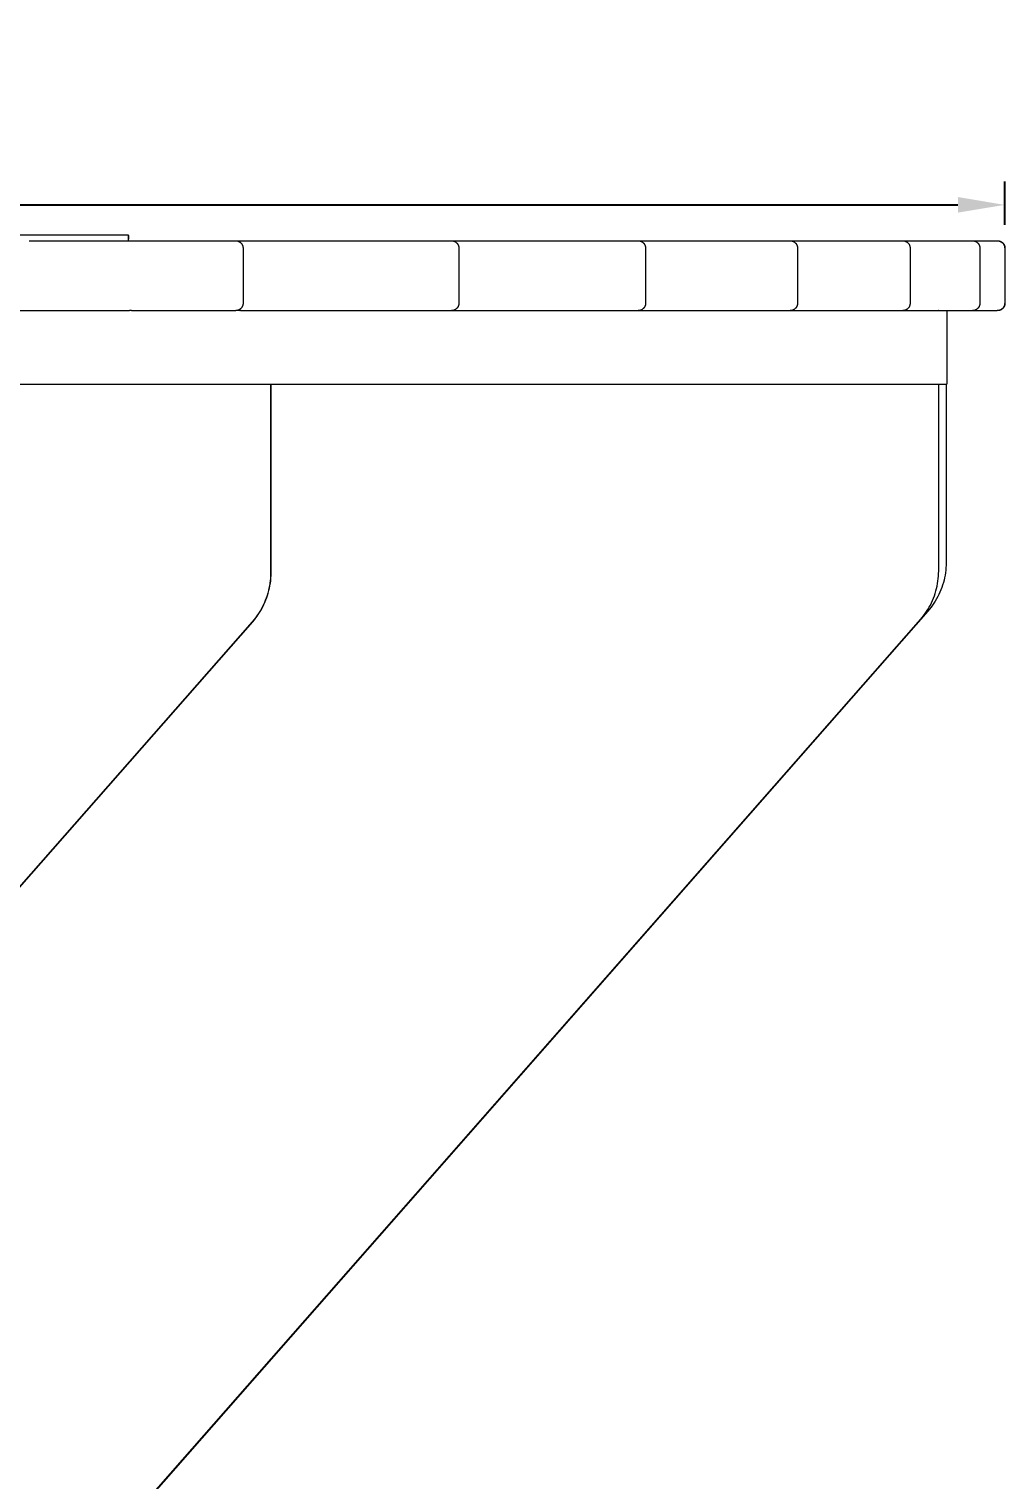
# Model space of a CAD drawing. Header units: inches. Extents: x -4 to 200, y 0 to 129.
# Drawn here: x 121.06 to 141.95, y 91.01 to 122.07 of the extents above; entities that cross this region are included whole.
import ezdxf

# ---------------------------------------------------------------- set-up
doc = ezdxf.new("R2010")
doc.units = ezdxf.units.IN
doc.layers.add('ZANO_R', color=7, linetype='Continuous', lineweight=0)
doc.layers.add('ZANO_W', color=1, linetype='Continuous', lineweight=0)
doc.styles.get("Standard").update_dxf_attribs({"font": 'arial.ttf'})
doc.dimstyles.new('amerykanie', dxfattribs={"dimtxt": 50, "dimasz": 50, "dimexe": 0.5, "dimexo": 0.5, "dimgap": 1, "dimtad": 1, "dimdec": 0, "dimzin": 0, "dimlunit": 5, "dimtxsty": 'Standard', "dimcen": 0.09, "dimclrd": 1, "dimclre": 1, "dimclrt": 1, "dimazin": 0, "dimtfac": 1, "dimtdec": 0, "dimtmove": 0, "dimatfit": 3, "dimfxl": 1, "dimtzin": 0, "dimarcsym": 1})

# ---------------------------------------------------------------- blocks, each defined once
blk = doc.blocks.new('*D381')
at = {"layer": 'ZANO_W', "color": 1, "lineweight": -2}
for p, q in [((77.302, 117.88), (77.302, 118.805)), ((141.943, 117.88), (141.943, 118.805)), ((78.302, 118.305), (140.943, 118.305))]:
    blk.add_line(p, q, dxfattribs=at)
at = {"layer": 'ZANO_W', "color": 1}
for points in [[(78.302, 118.472), (78.302, 118.139), (77.302, 118.305)], [(140.943, 118.139), (140.943, 118.472), (141.943, 118.305)]]:
    blk.add_solid(points, dxfattribs=at)
at = {"layer": 'ZANO_W', "color": 1, "insert": (109.623, 119.646), "char_height": 1.625, "attachment_point": 5}
blk.add_mtext('64 5/8', dxfattribs=at)

msp = doc.modelspace()

# ---------------------------------------------------------------- linework, layer by layer
at = {"layer": 'ZANO_R'}
for p, q in [((123.18372, 117.65548), (109.58129, 117.65548)), ((121.05553, 117.53735), (125.48004, 117.53735)), ((123.18372, 117.65548), (123.18405, 117.65548)), ((123.18372, 117.53735), (123.18372, 117.65548)), ((123.18398, 117.65139), (123.18495, 117.56951)), ((123.18503, 117.56951), (123.18405, 117.65548)), ((125.48004, 117.53735), (125.48541, 117.53726)), ((125.4847, 117.53735), (126.10457, 117.53735)), ((125.48541, 117.53726), (125.49078, 117.53698)), ((125.49078, 117.53698), (125.49614, 117.53653)), ((125.49614, 117.53653), (125.50148, 117.53588)), ((125.50148, 117.53588), (125.5068, 117.53506)), ((125.5068, 117.53506), (125.51208, 117.53406)), ((125.51208, 117.53406), (125.51733, 117.53287)), ((125.51733, 117.53287), (125.52253, 117.53151)), ((125.52253, 117.53151), (125.52768, 117.52997)), ((125.52768, 117.52997), (125.53278, 117.52826)), ((125.53278, 117.52826), (125.53782, 117.52637)), ((125.53782, 117.52637), (125.54279, 117.52431)), ((125.54279, 117.52431), (125.54768, 117.52209)), ((125.54768, 117.52209), (125.5525, 117.51969)), ((125.5525, 117.51969), (125.55723, 117.51714)), ((125.55723, 117.51714), (125.56187, 117.51442)), ((125.56187, 117.51442), (125.56642, 117.51155)), ((125.56642, 117.51155), (125.57087, 117.50852)), ((125.57087, 117.50852), (125.57521, 117.50535)), ((125.57521, 117.50535), (125.57943, 117.50202)), ((125.57943, 117.50202), (125.58355, 117.49856)), ((125.58355, 117.49856), (125.58754, 117.49496)), ((125.58754, 117.49496), (125.59141, 117.49122)), ((125.59141, 117.49122), (125.59515, 117.48735)), ((125.59515, 117.48735), (125.59875, 117.48336)), ((125.59875, 117.48336), (125.60221, 117.47925)), ((125.60221, 117.47925), (125.60554, 117.47502)), ((125.60554, 117.47502), (125.60871, 117.47068)), ((125.60871, 117.47068), (125.61174, 117.46623)), ((125.61174, 117.46623), (125.61461, 117.46168)), ((125.61461, 117.46168), (125.61733, 117.45704)), ((125.61733, 117.45704), (125.61988, 117.45231)), ((125.61988, 117.45231), (125.62227, 117.44749)), ((125.62227, 117.44749), (125.6245, 117.4426)), ((125.6245, 117.4426), (125.62656, 117.43763)), ((125.62656, 117.43763), (125.62845, 117.43259)), ((125.62845, 117.43259), (125.63016, 117.42749)), ((125.63016, 117.42749), (125.6317, 117.42234)), ((125.6317, 117.42234), (125.63306, 117.41714)), ((125.63306, 117.41714), (125.63425, 117.41189)), ((125.63425, 117.41189), (125.63525, 117.40661)), ((125.63525, 117.40661), (125.63607, 117.40129)), ((125.63607, 117.40129), (125.63671, 117.39595)), ((125.63671, 117.39595), (125.63717, 117.3906)), ((126.10457, 117.53735), (130.10024, 117.53735)), ((130.10024, 117.53735), (130.10562, 117.53726)), ((130.10491, 117.53735), (130.65216, 117.53735)), ((130.10562, 117.53726), (130.11099, 117.53698)), ((130.11099, 117.53698), (130.11635, 117.53653)), ((130.11635, 117.53653), (130.12169, 117.53588)), ((130.12169, 117.53588), (130.127, 117.53506)), ((130.127, 117.53506), (130.13228, 117.53406)), ((130.13228, 117.53406), (130.13753, 117.53287)), ((130.13753, 117.53287), (130.14273, 117.53151)), ((130.14273, 117.53151), (130.14789, 117.52997)), ((130.14789, 117.52997), (130.15298, 117.52826)), ((130.15298, 117.52826), (130.15802, 117.52637)), ((130.15802, 117.52637), (130.16299, 117.52431)), ((130.16299, 117.52431), (130.16789, 117.52209)), ((130.16789, 117.52209), (130.1727, 117.51969)), ((130.1727, 117.51969), (130.17743, 117.51714)), ((130.17743, 117.51714), (130.18208, 117.51442)), ((130.18208, 117.51442), (130.18662, 117.51155)), ((130.18662, 117.51155), (130.19107, 117.50852)), ((130.19107, 117.50852), (130.19541, 117.50535)), ((130.19541, 117.50535), (130.19964, 117.50202)), ((130.19964, 117.50202), (130.20375, 117.49856)), ((130.20375, 117.49856), (130.20774, 117.49496)), ((130.20774, 117.49496), (130.21161, 117.49122)), ((130.21161, 117.49122), (130.21535, 117.48735)), ((130.21535, 117.48735), (130.21895, 117.48336)), ((130.21895, 117.48336), (130.22242, 117.47925)), ((130.22242, 117.47925), (130.22574, 117.47502)), ((130.22574, 117.47502), (130.22892, 117.47068)), ((130.22892, 117.47068), (130.23194, 117.46623)), ((130.23194, 117.46623), (130.23481, 117.46168)), ((130.23481, 117.46168), (130.23753, 117.45704)), ((130.23753, 117.45704), (130.24009, 117.45231)), ((130.24009, 117.45231), (130.24248, 117.44749)), ((130.24248, 117.44749), (130.2447, 117.4426)), ((130.2447, 117.4426), (130.24676, 117.43763)), ((130.24676, 117.43763), (130.24865, 117.43259)), ((130.24865, 117.43259), (130.25036, 117.42749)), ((130.25036, 117.42749), (130.2519, 117.42234)), ((130.2519, 117.42234), (130.25327, 117.41714)), ((130.25327, 117.41714), (130.25445, 117.41189)), ((130.25445, 117.41189), (130.25545, 117.40661)), ((130.25545, 117.40661), (130.25628, 117.40129)), ((130.25628, 117.40129), (130.25692, 117.39595)), ((130.25692, 117.39595), (130.25738, 117.3906)), ((130.65216, 117.53735), (134.09758, 117.53735)), ((134.09758, 117.53735), (134.10296, 117.53726)), ((134.10225, 117.53735), (134.56011, 117.53735)), ((134.10296, 117.53726), (134.10833, 117.53698)), ((134.10833, 117.53698), (134.11369, 117.53653)), ((134.11369, 117.53653), (134.11903, 117.53588)), ((134.11903, 117.53588), (134.12435, 117.53506)), ((134.12435, 117.53506), (134.12963, 117.53406)), ((134.12963, 117.53406), (134.13488, 117.53287)), ((134.13488, 117.53287), (134.14008, 117.53151)), ((134.14008, 117.53151), (134.14523, 117.52997)), ((134.14523, 117.52997), (134.15033, 117.52826)), ((134.15033, 117.52826), (134.15537, 117.52637)), ((134.15537, 117.52637), (134.16033, 117.52431)), ((134.16033, 117.52431), (134.16523, 117.52209)), ((134.16523, 117.52209), (134.17005, 117.51969)), ((134.17005, 117.51969), (134.17478, 117.51714)), ((134.17478, 117.51714), (134.17942, 117.51442)), ((134.17942, 117.51442), (134.18397, 117.51155)), ((134.18397, 117.51155), (134.18841, 117.50852)), ((134.18841, 117.50852), (134.19275, 117.50535)), ((134.19275, 117.50535), (134.19698, 117.50202)), ((134.19698, 117.50202), (134.2011, 117.49856)), ((134.2011, 117.49856), (134.20509, 117.49496)), ((134.20509, 117.49496), (134.20896, 117.49122)), ((134.20896, 117.49122), (134.21269, 117.48735)), ((134.21269, 117.48735), (134.2163, 117.48336)), ((134.2163, 117.48336), (134.21976, 117.47925)), ((134.21976, 117.47925), (134.22308, 117.47502)), ((134.22308, 117.47502), (134.22626, 117.47068)), ((134.22626, 117.47068), (134.22929, 117.46623)), ((134.22929, 117.46623), (134.23216, 117.46168)), ((134.23216, 117.46168), (134.23487, 117.45704)), ((134.23487, 117.45704), (134.23743, 117.45231)), ((134.23743, 117.45231), (134.23982, 117.44749)), ((134.23982, 117.44749), (134.24205, 117.4426)), ((134.24205, 117.4426), (134.24411, 117.43763)), ((134.24411, 117.43763), (134.24599, 117.43259)), ((134.24599, 117.43259), (134.24771, 117.42749)), ((134.24771, 117.42749), (134.24925, 117.42234)), ((134.24925, 117.42234), (134.25061, 117.41714)), ((134.25061, 117.41714), (134.25179, 117.41189)), ((134.25179, 117.41189), (134.2528, 117.40661)), ((134.2528, 117.40661), (134.25362, 117.40129)), ((134.25362, 117.40129), (134.25426, 117.39595)), ((134.25426, 117.39595), (134.25472, 117.3906)), ((134.56011, 117.53735), (137.35061, 117.53735)), ((137.35061, 117.53735), (137.35599, 117.53726)), ((137.35528, 117.53735), (137.7097, 117.53735)), ((137.35599, 117.53726), (137.36136, 117.53698)), ((137.36136, 117.53698), (137.36672, 117.53653)), ((137.36672, 117.53653), (137.37206, 117.53588)), ((137.37206, 117.53588), (137.37737, 117.53506)), ((137.37737, 117.53506), (137.38266, 117.53406)), ((137.38266, 117.53406), (137.3879, 117.53287)), ((137.3879, 117.53287), (137.39311, 117.53151)), ((137.39311, 117.53151), (137.39826, 117.52997)), ((137.39826, 117.52997), (137.40336, 117.52826)), ((137.40336, 117.52826), (137.40839, 117.52637)), ((137.40839, 117.52637), (137.41336, 117.52431)), ((137.41336, 117.52431), (137.41826, 117.52209)), ((137.41826, 117.52209), (137.42307, 117.51969)), ((137.42307, 117.51969), (137.42781, 117.51714)), ((137.42781, 117.51714), (137.43245, 117.51442)), ((137.43245, 117.51442), (137.437, 117.51155)), ((137.437, 117.51155), (137.44144, 117.50852)), ((137.44144, 117.50852), (137.44578, 117.50535)), ((137.44578, 117.50535), (137.45001, 117.50202)), ((137.45001, 117.50202), (137.45412, 117.49856)), ((137.45412, 117.49856), (137.45812, 117.49496)), ((137.45812, 117.49496), (137.46198, 117.49122)), ((137.46198, 117.49122), (137.46572, 117.48735)), ((137.46572, 117.48735), (137.46932, 117.48336)), ((137.46932, 117.48336), (137.47279, 117.47925)), ((137.47279, 117.47925), (137.47611, 117.47502)), ((137.47611, 117.47502), (137.47929, 117.47068)), ((137.47929, 117.47068), (137.48231, 117.46623)), ((137.48231, 117.46623), (137.48519, 117.46168)), ((137.48519, 117.46168), (137.4879, 117.45704)), ((137.4879, 117.45704), (137.49046, 117.45231)), ((137.49046, 117.45231), (137.49285, 117.44749)), ((137.49285, 117.44749), (137.49508, 117.4426)), ((137.49508, 117.4426), (137.49713, 117.43763)), ((137.49713, 117.43763), (137.49902, 117.43259)), ((137.49902, 117.43259), (137.50074, 117.42749)), ((137.50074, 117.42749), (137.50228, 117.42234)), ((137.50228, 117.42234), (137.50364, 117.41714)), ((137.50364, 117.41714), (137.50482, 117.41189)), ((137.50482, 117.41189), (137.50583, 117.40661)), ((137.50583, 117.40661), (137.50665, 117.40129)), ((137.50665, 117.40129), (137.50729, 117.39595)), ((137.50729, 117.39595), (137.50775, 117.3906)), ((137.7097, 117.53735), (139.76048, 117.53735)), ((139.76048, 117.53735), (139.76586, 117.53726)), ((139.76515, 117.53735), (140.00521, 117.53735)), ((139.76586, 117.53726), (139.77123, 117.53698)), ((139.77123, 117.53698), (139.77659, 117.53653)), ((139.77659, 117.53653), (139.78193, 117.53588)), ((139.78193, 117.53588), (139.78724, 117.53506)), ((139.78724, 117.53506), (139.79253, 117.53406)), ((139.79253, 117.53406), (139.79777, 117.53287)), ((139.79777, 117.53287), (139.80298, 117.53151)), ((139.80298, 117.53151), (139.80813, 117.52997)), ((139.80813, 117.52997), (139.81323, 117.52826)), ((139.81323, 117.52826), (139.81826, 117.52637)), ((139.81826, 117.52637), (139.82323, 117.52431)), ((139.82323, 117.52431), (139.82813, 117.52209)), ((139.82813, 117.52209), (139.83294, 117.51969)), ((139.83294, 117.51969), (139.83768, 117.51714)), ((139.83768, 117.51714), (139.84232, 117.51442)), ((139.84232, 117.51442), (139.84686, 117.51155)), ((139.84686, 117.51155), (139.85131, 117.50852)), ((139.85131, 117.50852), (139.85565, 117.50535)), ((139.85565, 117.50535), (139.85988, 117.50202)), ((139.85988, 117.50202), (139.86399, 117.49856)), ((139.86399, 117.49856), (139.86799, 117.49496)), ((139.86799, 117.49496), (139.87185, 117.49122)), ((139.87185, 117.49122), (139.87559, 117.48735)), ((139.87559, 117.48735), (139.87919, 117.48336)), ((139.87919, 117.48336), (139.88266, 117.47925)), ((139.88266, 117.47925), (139.88598, 117.47502)), ((139.88598, 117.47502), (139.88916, 117.47068)), ((139.88916, 117.47068), (139.89218, 117.46623)), ((139.89218, 117.46623), (139.89506, 117.46168)), ((139.89506, 117.46168), (139.89777, 117.45704)), ((139.89777, 117.45704), (139.90033, 117.45231)), ((139.90033, 117.45231), (139.90272, 117.44749)), ((139.90272, 117.44749), (139.90495, 117.4426)), ((139.90495, 117.4426), (139.907, 117.43763)), ((139.907, 117.43763), (139.90889, 117.43259)), ((139.90889, 117.43259), (139.91061, 117.42749)), ((139.91061, 117.42749), (139.91214, 117.42234)), ((139.91214, 117.42234), (139.91351, 117.41714)), ((139.91351, 117.41714), (139.91469, 117.41189)), ((139.91469, 117.41189), (139.9157, 117.40661)), ((139.9157, 117.40661), (139.91652, 117.40129)), ((139.91652, 117.40129), (139.91716, 117.39595)), ((139.91716, 117.39595), (139.91762, 117.3906)), ((140.00521, 117.53735), (141.25397, 117.53735)), ((141.25397, 117.53735), (141.25935, 117.53726)), ((141.25864, 117.53735), (141.37691, 117.53735)), ((141.25935, 117.53726), (141.26472, 117.53698)), ((141.26472, 117.53698), (141.27008, 117.53653)), ((141.27008, 117.53653), (141.27542, 117.53588)), ((141.27542, 117.53588), (141.28073, 117.53506)), ((141.28073, 117.53506), (141.28601, 117.53406)), ((141.28601, 117.53406), (141.29126, 117.53287)), ((141.29126, 117.53287), (141.29646, 117.53151)), ((141.29646, 117.53151), (141.30162, 117.52997)), ((141.30162, 117.52997), (141.30671, 117.52826)), ((141.30671, 117.52826), (141.31175, 117.52637)), ((141.31175, 117.52637), (141.31672, 117.52431)), ((141.31672, 117.52431), (141.32161, 117.52209)), ((141.32161, 117.52209), (141.32643, 117.51969)), ((141.32643, 117.51969), (141.33116, 117.51714)), ((141.33116, 117.51714), (141.33581, 117.51442)), ((141.33581, 117.51442), (141.34035, 117.51155)), ((141.34035, 117.51155), (141.3448, 117.50852)), ((141.3448, 117.50852), (141.34914, 117.50535)), ((141.34914, 117.50535), (141.35337, 117.50202)), ((141.35337, 117.50202), (141.35748, 117.49856)), ((141.35748, 117.49856), (141.36147, 117.49496)), ((141.36147, 117.49496), (141.36534, 117.49122)), ((141.36534, 117.49122), (141.36908, 117.48735)), ((141.36908, 117.48735), (141.37268, 117.48336)), ((141.37268, 117.48336), (141.37615, 117.47925)), ((141.37615, 117.47925), (141.37947, 117.47502)), ((141.37691, 117.53735), (141.7857, 117.53735)), ((141.37947, 117.47502), (141.38265, 117.47068)), ((141.38265, 117.47068), (141.38567, 117.46623)), ((141.38567, 117.46623), (141.38854, 117.46168)), ((141.38854, 117.46168), (141.39126, 117.45704)), ((141.39126, 117.45704), (141.39381, 117.45231)), ((141.39381, 117.45231), (141.39621, 117.44749)), ((141.39621, 117.44749), (141.39843, 117.4426)), ((141.39843, 117.4426), (141.40049, 117.43763)), ((141.40049, 117.43763), (141.40238, 117.43259)), ((141.40238, 117.43259), (141.40409, 117.42749)), ((141.40409, 117.42749), (141.40563, 117.42234)), ((141.40563, 117.42234), (141.407, 117.41714)), ((141.407, 117.41714), (141.40818, 117.41189)), ((141.40818, 117.41189), (141.40918, 117.40661)), ((141.40918, 117.40661), (141.41001, 117.40129)), ((141.41001, 117.40129), (141.41065, 117.39595)), ((141.41065, 117.39595), (141.41111, 117.3906)), ((141.7857, 117.53735), (141.79107, 117.53726)), ((141.79037, 117.53735), (141.7922, 117.53735)), ((141.79107, 117.53726), (141.79645, 117.53698)), ((141.7922, 117.53735), (141.79758, 117.53726)), ((141.79645, 117.53698), (141.8018, 117.53653)), ((141.79758, 117.53726), (141.80295, 117.53698)), ((141.8018, 117.53653), (141.80714, 117.53588)), ((141.80295, 117.53698), (141.80831, 117.53653)), ((141.80714, 117.53588), (141.81246, 117.53506)), ((141.80831, 117.53653), (141.81365, 117.53588)), ((141.81246, 117.53506), (141.81774, 117.53406)), ((141.81365, 117.53588), (141.81896, 117.53506)), ((141.81774, 117.53406), (141.82299, 117.53287)), ((141.81896, 117.53506), (141.82425, 117.53406)), ((141.82299, 117.53287), (141.82819, 117.53151)), ((141.82425, 117.53406), (141.82949, 117.53287)), ((141.82819, 117.53151), (141.83334, 117.52997)), ((141.82949, 117.53287), (141.83469, 117.53151)), ((141.83334, 117.52997), (141.83844, 117.52826)), ((141.83469, 117.53151), (141.83985, 117.52997)), ((141.83844, 117.52826), (141.84348, 117.52637)), ((141.83985, 117.52997), (141.84495, 117.52826)), ((141.84348, 117.52637), (141.84845, 117.52431)), ((141.84495, 117.52826), (141.84998, 117.52637)), ((141.84845, 117.52431), (141.85334, 117.52209)), ((141.84998, 117.52637), (141.85495, 117.52431)), ((141.85334, 117.52209), (141.85816, 117.51969)), ((141.85495, 117.52431), (141.85985, 117.52209)), ((141.85816, 117.51969), (141.86289, 117.51714)), ((141.85985, 117.52209), (141.86466, 117.51969)), ((141.86289, 117.51714), (141.86753, 117.51442)), ((141.86466, 117.51969), (141.86939, 117.51714)), ((141.86753, 117.51442), (141.87208, 117.51155)), ((141.86939, 117.51714), (141.87404, 117.51442)), ((141.87208, 117.51155), (141.87653, 117.50852)), ((141.87404, 117.51442), (141.87858, 117.51155)), ((141.87653, 117.50852), (141.88087, 117.50535)), ((141.87858, 117.51155), (141.88303, 117.50852)), ((141.88087, 117.50535), (141.8851, 117.50202)), ((141.88303, 117.50852), (141.88737, 117.50535)), ((141.8851, 117.50202), (141.88921, 117.49856)), ((141.88737, 117.50535), (141.8916, 117.50202)), ((141.88921, 117.49856), (141.8932, 117.49496)), ((141.8916, 117.50202), (141.89571, 117.49856)), ((141.8932, 117.49496), (141.89707, 117.49122)), ((141.89571, 117.49856), (141.89971, 117.49496)), ((141.89707, 117.49122), (141.90081, 117.48735)), ((141.89971, 117.49496), (141.90357, 117.49122)), ((141.90081, 117.48735), (141.90441, 117.48336)), ((141.90357, 117.49122), (141.90731, 117.48735)), ((141.90441, 117.48336), (141.90788, 117.47925)), ((141.90731, 117.48735), (141.91091, 117.48336)), ((141.90788, 117.47925), (141.9112, 117.47502)), ((141.91091, 117.48336), (141.91438, 117.47925)), ((141.9112, 117.47502), (141.91437, 117.47068)), ((141.91437, 117.47068), (141.9174, 117.46623)), ((141.91438, 117.47925), (141.9177, 117.47502)), ((141.9174, 117.46623), (141.92027, 117.46168)), ((141.9177, 117.47502), (141.92088, 117.47068)), ((141.92027, 117.46168), (141.92299, 117.45704)), ((141.92088, 117.47068), (141.9239, 117.46623)), ((141.92299, 117.45704), (141.92554, 117.45231)), ((141.9239, 117.46623), (141.92677, 117.46168)), ((141.92554, 117.45231), (141.92794, 117.44749)), ((141.92677, 117.46168), (141.92949, 117.45704)), ((141.92794, 117.44749), (141.93016, 117.4426)), ((141.92949, 117.45704), (141.93205, 117.45231)), ((141.93016, 117.4426), (141.93222, 117.43763)), ((141.93205, 117.45231), (141.93444, 117.44749)), ((141.93222, 117.43763), (141.93411, 117.43259)), ((141.93411, 117.43259), (141.93582, 117.42749)), ((141.93444, 117.44749), (141.93666, 117.4426)), ((141.93582, 117.42749), (141.93736, 117.42234)), ((141.93666, 117.4426), (141.93872, 117.43763)), ((141.93736, 117.42234), (141.93872, 117.41714)), ((141.93872, 117.43763), (141.94061, 117.43259)), ((141.93872, 117.41714), (141.93991, 117.41189)), ((141.93991, 117.41189), (141.94091, 117.40661)), ((141.94061, 117.43259), (141.94232, 117.42749)), ((141.94091, 117.40661), (141.94173, 117.40129)), ((141.94173, 117.40129), (141.94238, 117.39595)), ((141.94232, 117.42749), (141.94386, 117.42234)), ((141.94238, 117.39595), (141.94283, 117.3906)), ((141.94386, 117.42234), (141.94523, 117.41714)), ((141.94523, 117.41714), (141.94641, 117.41189)), ((141.94641, 117.41189), (141.94741, 117.40661)), ((141.94741, 117.40661), (141.94824, 117.40129)), ((141.94824, 117.40129), (141.94888, 117.39595)), ((141.94888, 117.39595), (141.94934, 117.3906)), ((125.63717, 117.3906), (125.63745, 117.38522)), ((125.63745, 117.38522), (125.63754, 117.37985)), ((125.63754, 117.37985), (125.63754, 116.19857)), ((130.25738, 117.3906), (130.25765, 117.38522)), ((130.25765, 117.38522), (130.25774, 117.37985)), ((130.25774, 117.37985), (130.25774, 116.19857)), ((134.25472, 117.3906), (134.255, 117.38522)), ((134.255, 117.38522), (134.25509, 117.37985)), ((134.25509, 117.37985), (134.25509, 116.19857)), ((137.50775, 117.3906), (137.50802, 117.38522)), ((137.50802, 117.38522), (137.50812, 117.37985)), ((137.50812, 117.37985), (137.50812, 116.19857)), ((139.91762, 117.3906), (139.91789, 117.38522)), ((139.91789, 117.38522), (139.91799, 117.37985)), ((139.91799, 117.37985), (139.91799, 116.19857)), ((141.41111, 117.3906), (141.41138, 117.38522)), ((141.41138, 117.38522), (141.41147, 117.37985)), ((141.41147, 117.37985), (141.41147, 116.19857)), ((141.94283, 117.3906), (141.94311, 117.38522)), ((141.94311, 117.38522), (141.9432, 117.37985)), ((141.9432, 117.37985), (141.9432, 116.19857)), ((141.94934, 117.3906), (141.94961, 117.38522)), ((141.94961, 117.38522), (141.9497, 117.37985)), ((141.9497, 117.37985), (141.9497, 116.19857)), ((125.63016, 116.15092), (125.62845, 116.14582)), ((125.6317, 116.15607), (125.63016, 116.15092)), ((125.63306, 116.16128), (125.6317, 116.15607)), ((125.63425, 116.16652), (125.63306, 116.16128)), ((125.63525, 116.17181), (125.63425, 116.16652)), ((125.63607, 116.17712), (125.63525, 116.17181)), ((125.63671, 116.18246), (125.63607, 116.17712)), ((125.63717, 116.18782), (125.63671, 116.18246)), ((125.63745, 116.19319), (125.63717, 116.18782)), ((125.63754, 116.19857), (125.63745, 116.19319)), ((130.25036, 116.15092), (130.24865, 116.14582)), ((130.2519, 116.15607), (130.25036, 116.15092)), ((130.25327, 116.16128), (130.2519, 116.15607)), ((130.25445, 116.16652), (130.25327, 116.16128)), ((130.25545, 116.17181), (130.25445, 116.16652)), ((130.25628, 116.17712), (130.25545, 116.17181)), ((130.25692, 116.18246), (130.25628, 116.17712)), ((130.25738, 116.18782), (130.25692, 116.18246)), ((130.25765, 116.19319), (130.25738, 116.18782)), ((130.25774, 116.19857), (130.25765, 116.19319)), ((134.24771, 116.15092), (134.24599, 116.14582)), ((134.24925, 116.15607), (134.24771, 116.15092)), ((134.25061, 116.16128), (134.24925, 116.15607)), ((134.25179, 116.16652), (134.25061, 116.16128)), ((134.2528, 116.17181), (134.25179, 116.16652)), ((134.25362, 116.17712), (134.2528, 116.17181)), ((134.25426, 116.18246), (134.25362, 116.17712)), ((134.25472, 116.18782), (134.25426, 116.18246)), ((134.255, 116.19319), (134.25472, 116.18782)), ((134.25509, 116.19857), (134.255, 116.19319)), ((137.50074, 116.15092), (137.49902, 116.14582)), ((137.50228, 116.15607), (137.50074, 116.15092)), ((137.50364, 116.16128), (137.50228, 116.15607)), ((137.50482, 116.16652), (137.50364, 116.16128)), ((137.50583, 116.17181), (137.50482, 116.16652)), ((137.50665, 116.17712), (137.50583, 116.17181)), ((137.50729, 116.18246), (137.50665, 116.17712)), ((137.50775, 116.18782), (137.50729, 116.18246)), ((137.50802, 116.19319), (137.50775, 116.18782)), ((137.50812, 116.19857), (137.50802, 116.19319)), ((139.91061, 116.15092), (139.90889, 116.14582)), ((139.91214, 116.15607), (139.91061, 116.15092)), ((139.91351, 116.16128), (139.91214, 116.15607)), ((139.91469, 116.16652), (139.91351, 116.16128)), ((139.9157, 116.17181), (139.91469, 116.16652)), ((139.91652, 116.17712), (139.9157, 116.17181)), ((139.91716, 116.18246), (139.91652, 116.17712)), ((139.91762, 116.18782), (139.91716, 116.18246)), ((139.91789, 116.19319), (139.91762, 116.18782)), ((139.91799, 116.19857), (139.91789, 116.19319)), ((141.40409, 116.15092), (141.40238, 116.14582)), ((141.40563, 116.15607), (141.40409, 116.15092)), ((141.407, 116.16128), (141.40563, 116.15607)), ((141.40818, 116.16652), (141.407, 116.16128)), ((141.40918, 116.17181), (141.40818, 116.16652)), ((141.41001, 116.17712), (141.40918, 116.17181)), ((141.41065, 116.18246), (141.41001, 116.17712)), ((141.41111, 116.18782), (141.41065, 116.18246)), ((141.41138, 116.19319), (141.41111, 116.18782)), ((141.41147, 116.19857), (141.41138, 116.19319)), ((141.93582, 116.15092), (141.93411, 116.14582)), ((141.93736, 116.15607), (141.93582, 116.15092)), ((141.93872, 116.16128), (141.93736, 116.15607)), ((141.93991, 116.16652), (141.93872, 116.16128)), ((141.94091, 116.17181), (141.93991, 116.16652)), ((141.94232, 116.15092), (141.94061, 116.14582)), ((141.94173, 116.17712), (141.94091, 116.17181)), ((141.94238, 116.18246), (141.94173, 116.17712)), ((141.94386, 116.15607), (141.94232, 116.15092)), ((141.94283, 116.18782), (141.94238, 116.18246)), ((141.94311, 116.19319), (141.94283, 116.18782)), ((141.9432, 116.19857), (141.94311, 116.19319)), ((141.94523, 116.16128), (141.94386, 116.15607)), ((141.94641, 116.16652), (141.94523, 116.16128)), ((141.94741, 116.17181), (141.94641, 116.16652)), ((141.94824, 116.17712), (141.94741, 116.17181)), ((141.94888, 116.18246), (141.94824, 116.17712)), ((141.94934, 116.18782), (141.94888, 116.18246)), ((141.94961, 116.19319), (141.94934, 116.18782)), ((141.9497, 116.19857), (141.94961, 116.19319)), ((120.67855, 116.04106), (121.05553, 116.04106)), ((121.05553, 116.04106), (123.20652, 116.04106)), ((123.24619, 116.04106), (123.20652, 116.04106)), ((123.24619, 116.04106), (125.48004, 116.04106)), ((125.48541, 116.04116), (125.48004, 116.04106)), ((125.566, 116.04106), (125.4847, 116.04106)), ((125.49078, 116.04143), (125.48541, 116.04116)), ((125.49614, 116.04189), (125.49078, 116.04143)), ((125.50148, 116.04253), (125.49614, 116.04189)), ((125.5068, 116.04335), (125.50148, 116.04253)), ((125.51208, 116.04436), (125.5068, 116.04335)), ((125.51733, 116.04554), (125.51208, 116.04436)), ((125.52253, 116.0469), (125.51733, 116.04554)), ((125.52768, 116.04844), (125.52253, 116.0469)), ((125.53278, 116.05016), (125.52768, 116.04844)), ((125.53782, 116.05204), (125.53278, 116.05016)), ((125.54279, 116.0541), (125.53782, 116.05204)), ((125.54768, 116.05633), (125.54279, 116.0541)), ((125.5525, 116.05872), (125.54768, 116.05633)), ((125.55723, 116.06128), (125.5525, 116.05872)), ((125.56187, 116.06399), (125.55723, 116.06128)), ((125.56642, 116.06687), (125.56187, 116.06399)), ((125.5718, 116.04106), (125.566, 116.04106)), ((125.57087, 116.06989), (125.56642, 116.06687)), ((125.57521, 116.07307), (125.57087, 116.06989)), ((125.5718, 116.04106), (125.58518, 116.04106)), ((125.57943, 116.07639), (125.57521, 116.07307)), ((125.58355, 116.07985), (125.57943, 116.07639)), ((125.58754, 116.08346), (125.58355, 116.07985)), ((125.59593, 116.04106), (125.58518, 116.04106)), ((125.59141, 116.0872), (125.58754, 116.08346)), ((125.59515, 116.09106), (125.59141, 116.0872)), ((125.59875, 116.09506), (125.59515, 116.09106)), ((125.59593, 116.04106), (126.10457, 116.04106)), ((125.60221, 116.09917), (125.59875, 116.09506)), ((125.60554, 116.1034), (125.60221, 116.09917)), ((125.60871, 116.10774), (125.60554, 116.1034)), ((125.61174, 116.11218), (125.60871, 116.10774)), ((125.61461, 116.11673), (125.61174, 116.11218)), ((125.61733, 116.12137), (125.61461, 116.11673)), ((125.61988, 116.12611), (125.61733, 116.12137)), ((125.62227, 116.13092), (125.61988, 116.12611)), ((125.6245, 116.13582), (125.62227, 116.13092)), ((125.62656, 116.14079), (125.6245, 116.13582)), ((125.62845, 116.14582), (125.62656, 116.14079)), ((126.10457, 116.04106), (130.10024, 116.04106)), ((130.10562, 116.04116), (130.10024, 116.04106)), ((130.10491, 116.04106), (130.65216, 116.04106)), ((130.11099, 116.04143), (130.10562, 116.04116)), ((130.11635, 116.04189), (130.11099, 116.04143)), ((130.12169, 116.04253), (130.11635, 116.04189)), ((130.127, 116.04335), (130.12169, 116.04253)), ((130.13228, 116.04436), (130.127, 116.04335)), ((130.13753, 116.04554), (130.13228, 116.04436)), ((130.14273, 116.0469), (130.13753, 116.04554)), ((130.14789, 116.04844), (130.14273, 116.0469)), ((130.15298, 116.05016), (130.14789, 116.04844)), ((130.15802, 116.05204), (130.15298, 116.05016)), ((130.16299, 116.0541), (130.15802, 116.05204)), ((130.16789, 116.05633), (130.16299, 116.0541)), ((130.1727, 116.05872), (130.16789, 116.05633)), ((130.17743, 116.06128), (130.1727, 116.05872)), ((130.18208, 116.06399), (130.17743, 116.06128)), ((130.18662, 116.06687), (130.18208, 116.06399)), ((130.19107, 116.06989), (130.18662, 116.06687)), ((130.19541, 116.07307), (130.19107, 116.06989)), ((130.19964, 116.07639), (130.19541, 116.07307)), ((130.20375, 116.07985), (130.19964, 116.07639)), ((130.20774, 116.08346), (130.20375, 116.07985)), ((130.21161, 116.0872), (130.20774, 116.08346)), ((130.21535, 116.09106), (130.21161, 116.0872)), ((130.21895, 116.09506), (130.21535, 116.09106)), ((130.22242, 116.09917), (130.21895, 116.09506)), ((130.22574, 116.1034), (130.22242, 116.09917)), ((130.22892, 116.10774), (130.22574, 116.1034)), ((130.23194, 116.11218), (130.22892, 116.10774)), ((130.23481, 116.11673), (130.23194, 116.11218)), ((130.23753, 116.12137), (130.23481, 116.11673)), ((130.24009, 116.12611), (130.23753, 116.12137)), ((130.24248, 116.13092), (130.24009, 116.12611)), ((130.2447, 116.13582), (130.24248, 116.13092)), ((130.24676, 116.14079), (130.2447, 116.13582)), ((130.24865, 116.14582), (130.24676, 116.14079)), ((130.65216, 116.04106), (134.09758, 116.04106)), ((134.10296, 116.04116), (134.09758, 116.04106)), ((134.10225, 116.04106), (134.56011, 116.04106)), ((134.10833, 116.04143), (134.10296, 116.04116)), ((134.11369, 116.04189), (134.10833, 116.04143)), ((134.11903, 116.04253), (134.11369, 116.04189)), ((134.12435, 116.04335), (134.11903, 116.04253)), ((134.12963, 116.04436), (134.12435, 116.04335)), ((134.13488, 116.04554), (134.12963, 116.04436)), ((134.14008, 116.0469), (134.13488, 116.04554)), ((134.14523, 116.04844), (134.14008, 116.0469)), ((134.15033, 116.05016), (134.14523, 116.04844)), ((134.15537, 116.05204), (134.15033, 116.05016)), ((134.16033, 116.0541), (134.15537, 116.05204)), ((134.16523, 116.05633), (134.16033, 116.0541)), ((134.17005, 116.05872), (134.16523, 116.05633)), ((134.17478, 116.06128), (134.17005, 116.05872)), ((134.17942, 116.06399), (134.17478, 116.06128)), ((134.18397, 116.06687), (134.17942, 116.06399)), ((134.18841, 116.06989), (134.18397, 116.06687)), ((134.19275, 116.07307), (134.18841, 116.06989)), ((134.19698, 116.07639), (134.19275, 116.07307)), ((134.2011, 116.07985), (134.19698, 116.07639)), ((134.20509, 116.08346), (134.2011, 116.07985)), ((134.20896, 116.0872), (134.20509, 116.08346)), ((134.21269, 116.09106), (134.20896, 116.0872)), ((134.2163, 116.09506), (134.21269, 116.09106)), ((134.21976, 116.09917), (134.2163, 116.09506)), ((134.22308, 116.1034), (134.21976, 116.09917)), ((134.22626, 116.10774), (134.22308, 116.1034)), ((134.22929, 116.11218), (134.22626, 116.10774)), ((134.23216, 116.11673), (134.22929, 116.11218)), ((134.23487, 116.12137), (134.23216, 116.11673)), ((134.23743, 116.12611), (134.23487, 116.12137)), ((134.23982, 116.13092), (134.23743, 116.12611)), ((134.24205, 116.13582), (134.23982, 116.13092)), ((134.24411, 116.14079), (134.24205, 116.13582)), ((134.24599, 116.14582), (134.24411, 116.14079)), ((134.56011, 116.04106), (137.35061, 116.04106)), ((137.35599, 116.04116), (137.35061, 116.04106)), ((137.35528, 116.04106), (137.7097, 116.04106)), ((137.36136, 116.04143), (137.35599, 116.04116)), ((137.36672, 116.04189), (137.36136, 116.04143)), ((137.37206, 116.04253), (137.36672, 116.04189)), ((137.37737, 116.04335), (137.37206, 116.04253)), ((137.38266, 116.04436), (137.37737, 116.04335)), ((137.3879, 116.04554), (137.38266, 116.04436)), ((137.39311, 116.0469), (137.3879, 116.04554)), ((137.39826, 116.04844), (137.39311, 116.0469)), ((137.40336, 116.05016), (137.39826, 116.04844)), ((137.40839, 116.05204), (137.40336, 116.05016)), ((137.41336, 116.0541), (137.40839, 116.05204)), ((137.41826, 116.05633), (137.41336, 116.0541)), ((137.42307, 116.05872), (137.41826, 116.05633)), ((137.42781, 116.06128), (137.42307, 116.05872)), ((137.43245, 116.06399), (137.42781, 116.06128)), ((137.437, 116.06687), (137.43245, 116.06399)), ((137.44144, 116.06989), (137.437, 116.06687)), ((137.44578, 116.07307), (137.44144, 116.06989)), ((137.45001, 116.07639), (137.44578, 116.07307)), ((137.45412, 116.07985), (137.45001, 116.07639)), ((137.45812, 116.08346), (137.45412, 116.07985)), ((137.46198, 116.0872), (137.45812, 116.08346)), ((137.46572, 116.09106), (137.46198, 116.0872)), ((137.46932, 116.09506), (137.46572, 116.09106)), ((137.47279, 116.09917), (137.46932, 116.09506)), ((137.47611, 116.1034), (137.47279, 116.09917)), ((137.47929, 116.10774), (137.47611, 116.1034)), ((137.48231, 116.11218), (137.47929, 116.10774)), ((137.48519, 116.11673), (137.48231, 116.11218)), ((137.4879, 116.12137), (137.48519, 116.11673)), ((137.49046, 116.12611), (137.4879, 116.12137)), ((137.49285, 116.13092), (137.49046, 116.12611)), ((137.49508, 116.13582), (137.49285, 116.13092)), ((137.49713, 116.14079), (137.49508, 116.13582)), ((137.49902, 116.14582), (137.49713, 116.14079)), ((137.7097, 116.04106), (139.76048, 116.04106)), ((139.76586, 116.04116), (139.76048, 116.04106)), ((139.76515, 116.04106), (140.00521, 116.04106)), ((139.77123, 116.04143), (139.76586, 116.04116)), ((139.77659, 116.04189), (139.77123, 116.04143)), ((139.78193, 116.04253), (139.77659, 116.04189)), ((139.78724, 116.04335), (139.78193, 116.04253)), ((139.79253, 116.04436), (139.78724, 116.04335)), ((139.79777, 116.04554), (139.79253, 116.04436)), ((139.80298, 116.0469), (139.79777, 116.04554)), ((139.80813, 116.04844), (139.80298, 116.0469)), ((139.81323, 116.05016), (139.80813, 116.04844)), ((139.81826, 116.05204), (139.81323, 116.05016)), ((139.82323, 116.0541), (139.81826, 116.05204)), ((139.82813, 116.05633), (139.82323, 116.0541)), ((139.83294, 116.05872), (139.82813, 116.05633)), ((139.83768, 116.06128), (139.83294, 116.05872)), ((139.84232, 116.06399), (139.83768, 116.06128)), ((139.84686, 116.06687), (139.84232, 116.06399)), ((139.85131, 116.06989), (139.84686, 116.06687)), ((139.85565, 116.07307), (139.85131, 116.06989)), ((139.85988, 116.07639), (139.85565, 116.07307)), ((139.86399, 116.07985), (139.85988, 116.07639)), ((139.86799, 116.08346), (139.86399, 116.07985)), ((139.87185, 116.0872), (139.86799, 116.08346)), ((139.87559, 116.09106), (139.87185, 116.0872)), ((139.87919, 116.09506), (139.87559, 116.09106)), ((139.88266, 116.09917), (139.87919, 116.09506)), ((139.88598, 116.1034), (139.88266, 116.09917)), ((139.88916, 116.10774), (139.88598, 116.1034)), ((139.89218, 116.11218), (139.88916, 116.10774)), ((139.89506, 116.11673), (139.89218, 116.11218)), ((139.89777, 116.12137), (139.89506, 116.11673)), ((139.90033, 116.12611), (139.89777, 116.12137)), ((139.90272, 116.13092), (139.90033, 116.12611)), ((139.90495, 116.13582), (139.90272, 116.13092)), ((139.907, 116.14079), (139.90495, 116.13582)), ((139.90889, 116.14582), (139.907, 116.14079)), ((140.00521, 116.04106), (140.52968, 116.04106)), ((140.5307, 116.04106), (140.52968, 116.04106)), ((140.5307, 116.04106), (141.25397, 116.04106)), ((140.70752, 116.04106), (140.70752, 114.46602)), ((141.25935, 116.04116), (141.25397, 116.04106)), ((141.25864, 116.04106), (141.37691, 116.04106)), ((141.26472, 116.04143), (141.25935, 116.04116)), ((141.27008, 116.04189), (141.26472, 116.04143)), ((141.27542, 116.04253), (141.27008, 116.04189)), ((141.28073, 116.04335), (141.27542, 116.04253)), ((141.28601, 116.04436), (141.28073, 116.04335)), ((141.29126, 116.04554), (141.28601, 116.04436)), ((141.29646, 116.0469), (141.29126, 116.04554)), ((141.30162, 116.04844), (141.29646, 116.0469)), ((141.30671, 116.05016), (141.30162, 116.04844)), ((141.31175, 116.05204), (141.30671, 116.05016)), ((141.31672, 116.0541), (141.31175, 116.05204)), ((141.32161, 116.05633), (141.31672, 116.0541)), ((141.32643, 116.05872), (141.32161, 116.05633)), ((141.33116, 116.06128), (141.32643, 116.05872)), ((141.33581, 116.06399), (141.33116, 116.06128)), ((141.34035, 116.06687), (141.33581, 116.06399)), ((141.3448, 116.06989), (141.34035, 116.06687)), ((141.34914, 116.07307), (141.3448, 116.06989)), ((141.35337, 116.07639), (141.34914, 116.07307)), ((141.35748, 116.07985), (141.35337, 116.07639)), ((141.36147, 116.08346), (141.35748, 116.07985)), ((141.36534, 116.0872), (141.36147, 116.08346)), ((141.36908, 116.09106), (141.36534, 116.0872)), ((141.37268, 116.09506), (141.36908, 116.09106)), ((141.37615, 116.09917), (141.37268, 116.09506)), ((141.37947, 116.1034), (141.37615, 116.09917)), ((141.37691, 116.04106), (141.7857, 116.04106)), ((141.38265, 116.10774), (141.37947, 116.1034)), ((141.38567, 116.11218), (141.38265, 116.10774)), ((141.38854, 116.11673), (141.38567, 116.11218)), ((141.39126, 116.12137), (141.38854, 116.11673)), ((141.39381, 116.12611), (141.39126, 116.12137)), ((141.39621, 116.13092), (141.39381, 116.12611)), ((141.39843, 116.13582), (141.39621, 116.13092)), ((141.40049, 116.14079), (141.39843, 116.13582)), ((141.40238, 116.14582), (141.40049, 116.14079)), ((141.79107, 116.04116), (141.7857, 116.04106)), ((141.79037, 116.04106), (141.7922, 116.04106)), ((141.79645, 116.04143), (141.79107, 116.04116)), ((141.79758, 116.04116), (141.7922, 116.04106)), ((141.8018, 116.04189), (141.79645, 116.04143)), ((141.80295, 116.04143), (141.79758, 116.04116)), ((141.80714, 116.04253), (141.8018, 116.04189)), ((141.80831, 116.04189), (141.80295, 116.04143)), ((141.81246, 116.04335), (141.80714, 116.04253)), ((141.81365, 116.04253), (141.80831, 116.04189)), ((141.81774, 116.04436), (141.81246, 116.04335)), ((141.81896, 116.04335), (141.81365, 116.04253)), ((141.82299, 116.04554), (141.81774, 116.04436)), ((141.82425, 116.04436), (141.81896, 116.04335)), ((141.82819, 116.0469), (141.82299, 116.04554)), ((141.82949, 116.04554), (141.82425, 116.04436)), ((141.83334, 116.04844), (141.82819, 116.0469)), ((141.83469, 116.0469), (141.82949, 116.04554)), ((141.83844, 116.05016), (141.83334, 116.04844)), ((141.83985, 116.04844), (141.83469, 116.0469)), ((141.84348, 116.05204), (141.83844, 116.05016)), ((141.84495, 116.05016), (141.83985, 116.04844)), ((141.84845, 116.0541), (141.84348, 116.05204)), ((141.84998, 116.05204), (141.84495, 116.05016)), ((141.85334, 116.05633), (141.84845, 116.0541)), ((141.85495, 116.0541), (141.84998, 116.05204)), ((141.85816, 116.05872), (141.85334, 116.05633)), ((141.85985, 116.05633), (141.85495, 116.0541)), ((141.86289, 116.06128), (141.85816, 116.05872)), ((141.86466, 116.05872), (141.85985, 116.05633)), ((141.86753, 116.06399), (141.86289, 116.06128)), ((141.86939, 116.06128), (141.86466, 116.05872)), ((141.87208, 116.06687), (141.86753, 116.06399)), ((141.87404, 116.06399), (141.86939, 116.06128)), ((141.87653, 116.06989), (141.87208, 116.06687)), ((141.87858, 116.06687), (141.87404, 116.06399)), ((141.88087, 116.07307), (141.87653, 116.06989)), ((141.88303, 116.06989), (141.87858, 116.06687)), ((141.8851, 116.07639), (141.88087, 116.07307)), ((141.88737, 116.07307), (141.88303, 116.06989)), ((141.88921, 116.07985), (141.8851, 116.07639)), ((141.8916, 116.07639), (141.88737, 116.07307)), ((141.8932, 116.08346), (141.88921, 116.07985)), ((141.89571, 116.07985), (141.8916, 116.07639)), ((141.89707, 116.0872), (141.8932, 116.08346)), ((141.89971, 116.08346), (141.89571, 116.07985)), ((141.90081, 116.09106), (141.89707, 116.0872)), ((141.90357, 116.0872), (141.89971, 116.08346)), ((141.90441, 116.09506), (141.90081, 116.09106)), ((141.90731, 116.09106), (141.90357, 116.0872)), ((141.90788, 116.09917), (141.90441, 116.09506)), ((141.91091, 116.09506), (141.90731, 116.09106)), ((141.9112, 116.1034), (141.90788, 116.09917)), ((141.91438, 116.09917), (141.91091, 116.09506)), ((141.91437, 116.10774), (141.9112, 116.1034)), ((141.9174, 116.11218), (141.91437, 116.10774)), ((141.9177, 116.1034), (141.91438, 116.09917)), ((141.92027, 116.11673), (141.9174, 116.11218)), ((141.92088, 116.10774), (141.9177, 116.1034)), ((141.92299, 116.12137), (141.92027, 116.11673)), ((141.9239, 116.11218), (141.92088, 116.10774)), ((141.92554, 116.12611), (141.92299, 116.12137)), ((141.92677, 116.11673), (141.9239, 116.11218)), ((141.92794, 116.13092), (141.92554, 116.12611)), ((141.92949, 116.12137), (141.92677, 116.11673)), ((141.93016, 116.13582), (141.92794, 116.13092)), ((141.93205, 116.12611), (141.92949, 116.12137)), ((141.93222, 116.14079), (141.93016, 116.13582)), ((141.93444, 116.13092), (141.93205, 116.12611)), ((141.93411, 116.14582), (141.93222, 116.14079)), ((141.93666, 116.13582), (141.93444, 116.13092)), ((141.93872, 116.14079), (141.93666, 116.13582)), ((141.94061, 116.14582), (141.93872, 116.14079)), ((94.20009, 114.46602), (136.54047, 114.46602)), ((126.23062, 114.46602), (126.23062, 110.423)), ((126.23267, 110.42299), (126.23267, 114.46602)), ((136.54047, 114.46602), (140.70752, 114.46602)), ((140.52991, 110.46809), (140.52991, 114.46602)), ((140.68946, 114.46602), (140.68946, 110.64741)), ((140.68853, 110.59336), (140.68575, 110.53938)), ((140.68946, 110.64741), (140.68853, 110.59336)), ((126.22228, 110.26112), (126.2158, 110.20745)), ((126.21785, 110.20745), (126.22433, 110.26111)), ((126.22691, 110.31497), (126.22228, 110.26112)), ((126.22433, 110.26111), (126.22896, 110.31497)), ((126.22969, 110.36895), (126.22691, 110.31497)), ((126.22896, 110.31497), (126.23174, 110.36895)), ((126.23062, 110.423), (126.22969, 110.36895)), ((126.23174, 110.36895), (126.23267, 110.42299)), ((140.50677, 110.19914), (140.51509, 110.25255)), ((140.51509, 110.25255), (140.52157, 110.30621)), ((140.52157, 110.30621), (140.5262, 110.36006)), ((140.5262, 110.36006), (140.52898, 110.41405)), ((140.52898, 110.41405), (140.52991, 110.46809)), ((140.64423, 110.27265), (140.63047, 110.22037)), ((140.65619, 110.32536), (140.64423, 110.27265)), ((140.66633, 110.37845), (140.65619, 110.32536)), ((140.67464, 110.43186), (140.66633, 110.37845)), ((140.68112, 110.48553), (140.67464, 110.43186)), ((140.68575, 110.53938), (140.68112, 110.48553)), ((126.15608, 109.9442), (126.13877, 109.89299)), ((126.14082, 109.89299), (126.15813, 109.94419)), ((126.17163, 109.99597), (126.15608, 109.9442)), ((126.15813, 109.94419), (126.17368, 109.99596)), ((126.18539, 110.04824), (126.17163, 109.99597)), ((126.17368, 109.99596), (126.18744, 110.04823)), ((126.19734, 110.10095), (126.18539, 110.04824)), ((126.18744, 110.04823), (126.19939, 110.10095)), ((126.20749, 110.15404), (126.19734, 110.10095)), ((126.19939, 110.10095), (126.20954, 110.15404)), ((126.2158, 110.20745), (126.20749, 110.15404)), ((126.20954, 110.15404), (126.21785, 110.20745)), ((140.43805, 109.93809), (140.45537, 109.98929)), ((140.45537, 109.98929), (140.47091, 110.04106)), ((140.47091, 110.04106), (140.48467, 110.09333)), ((140.48467, 110.09333), (140.49663, 110.14605)), ((140.49663, 110.14605), (140.50677, 110.19914)), ((140.53528, 109.96777), (140.51112, 109.91941)), ((140.55776, 110.01692), (140.53528, 109.96777)), ((140.57855, 110.06682), (140.55776, 110.01692)), ((140.59761, 110.1174), (140.57855, 110.06682)), ((140.61492, 110.1686), (140.59761, 110.1174)), ((140.63047, 110.22037), (140.61492, 110.1686)), ((126.02648, 109.64751), (125.99906, 109.60092)), ((126.00111, 109.60092), (126.02853, 109.6475)), ((126.05228, 109.69501), (126.02648, 109.64751)), ((126.02853, 109.6475), (126.05433, 109.695)), ((126.07644, 109.74336), (126.05228, 109.69501)), ((126.05433, 109.695), (126.07849, 109.74335)), ((126.09892, 109.79251), (126.07644, 109.74336)), ((126.07849, 109.74335), (126.10097, 109.79251)), ((126.11971, 109.84241), (126.09892, 109.79251)), ((126.10097, 109.79251), (126.12176, 109.84241)), ((126.13877, 109.89299), (126.11971, 109.84241)), ((126.12176, 109.84241), (126.14082, 109.89299)), ((140.26935, 109.6004), (140.29835, 109.64602)), ((140.33276, 109.64921), (140.2978, 109.60799)), ((140.29835, 109.64602), (140.32577, 109.6926)), ((140.32577, 109.6926), (140.35157, 109.7401)), ((140.3663, 109.6916), (140.33276, 109.64921)), ((140.35157, 109.7401), (140.37573, 109.78845)), ((140.39836, 109.73512), (140.3663, 109.6916)), ((140.37573, 109.78845), (140.39821, 109.83761)), ((140.39821, 109.83761), (140.41899, 109.8875)), ((140.4289, 109.77972), (140.39836, 109.73512)), ((140.41899, 109.8875), (140.43805, 109.93809)), ((140.4579, 109.82533), (140.4289, 109.77972)), ((140.48532, 109.87192), (140.4579, 109.82533)), ((140.51112, 109.91941), (140.48532, 109.87192)), ((125.83895, 109.38359), (109.7029, 91.01261)), ((109.70496, 91.01262), (125.841, 109.38358)), ((121.1223, 87.77894), (140.09863, 109.38359)), ((140.2978, 109.60799), (121.12435, 87.77894)), ((125.87392, 109.4248), (125.83895, 109.38359)), ((125.841, 109.38358), (125.87597, 109.4248)), ((125.90746, 109.4672), (125.87392, 109.4248)), ((125.87597, 109.4248), (125.90951, 109.46719)), ((125.93952, 109.51072), (125.90746, 109.4672)), ((125.90951, 109.46719), (125.94157, 109.51071)), ((125.97006, 109.55531), (125.93952, 109.51072)), ((125.94157, 109.51071), (125.97211, 109.5553)), ((125.99906, 109.60092), (125.97006, 109.55531)), ((125.97211, 109.5553), (126.00111, 109.60092)), ((140.09863, 109.38359), (140.13824, 109.42868)), ((140.13824, 109.42868), (140.17321, 109.4699)), ((140.17321, 109.4699), (140.20674, 109.51229)), ((140.20674, 109.51229), (140.2388, 109.55581)), ((140.2388, 109.55581), (140.26935, 109.6004))]:
    msp.add_line(p, q, dxfattribs=at)

# ---------------------------------------------------------------- dimensions: what is measured, and where the dimension line sits
at = {"layer": 'ZANO_W'}
dim = msp.add_linear_dim(base=(141.9432, 118.30546), p1=(77.30231, 117.37985), p2=(141.9432, 117.37985), dimstyle='amerykanie', override={"dimtxt": 1.625, "dimasz": 1, "dimgap": 0.5, "dimdec": 4, "dimaunit": 1, "dimadec": 1, "dimtdec": 4, "dimtmove": 1, "dimfrac": 2}, dxfattribs=at)
dim.commit()
dim.dimension.update_dxf_attribs({"geometry": '*D381', "text_midpoint": (109.62276, 119.64567)})

doc.saveas('drawing.dxf')
